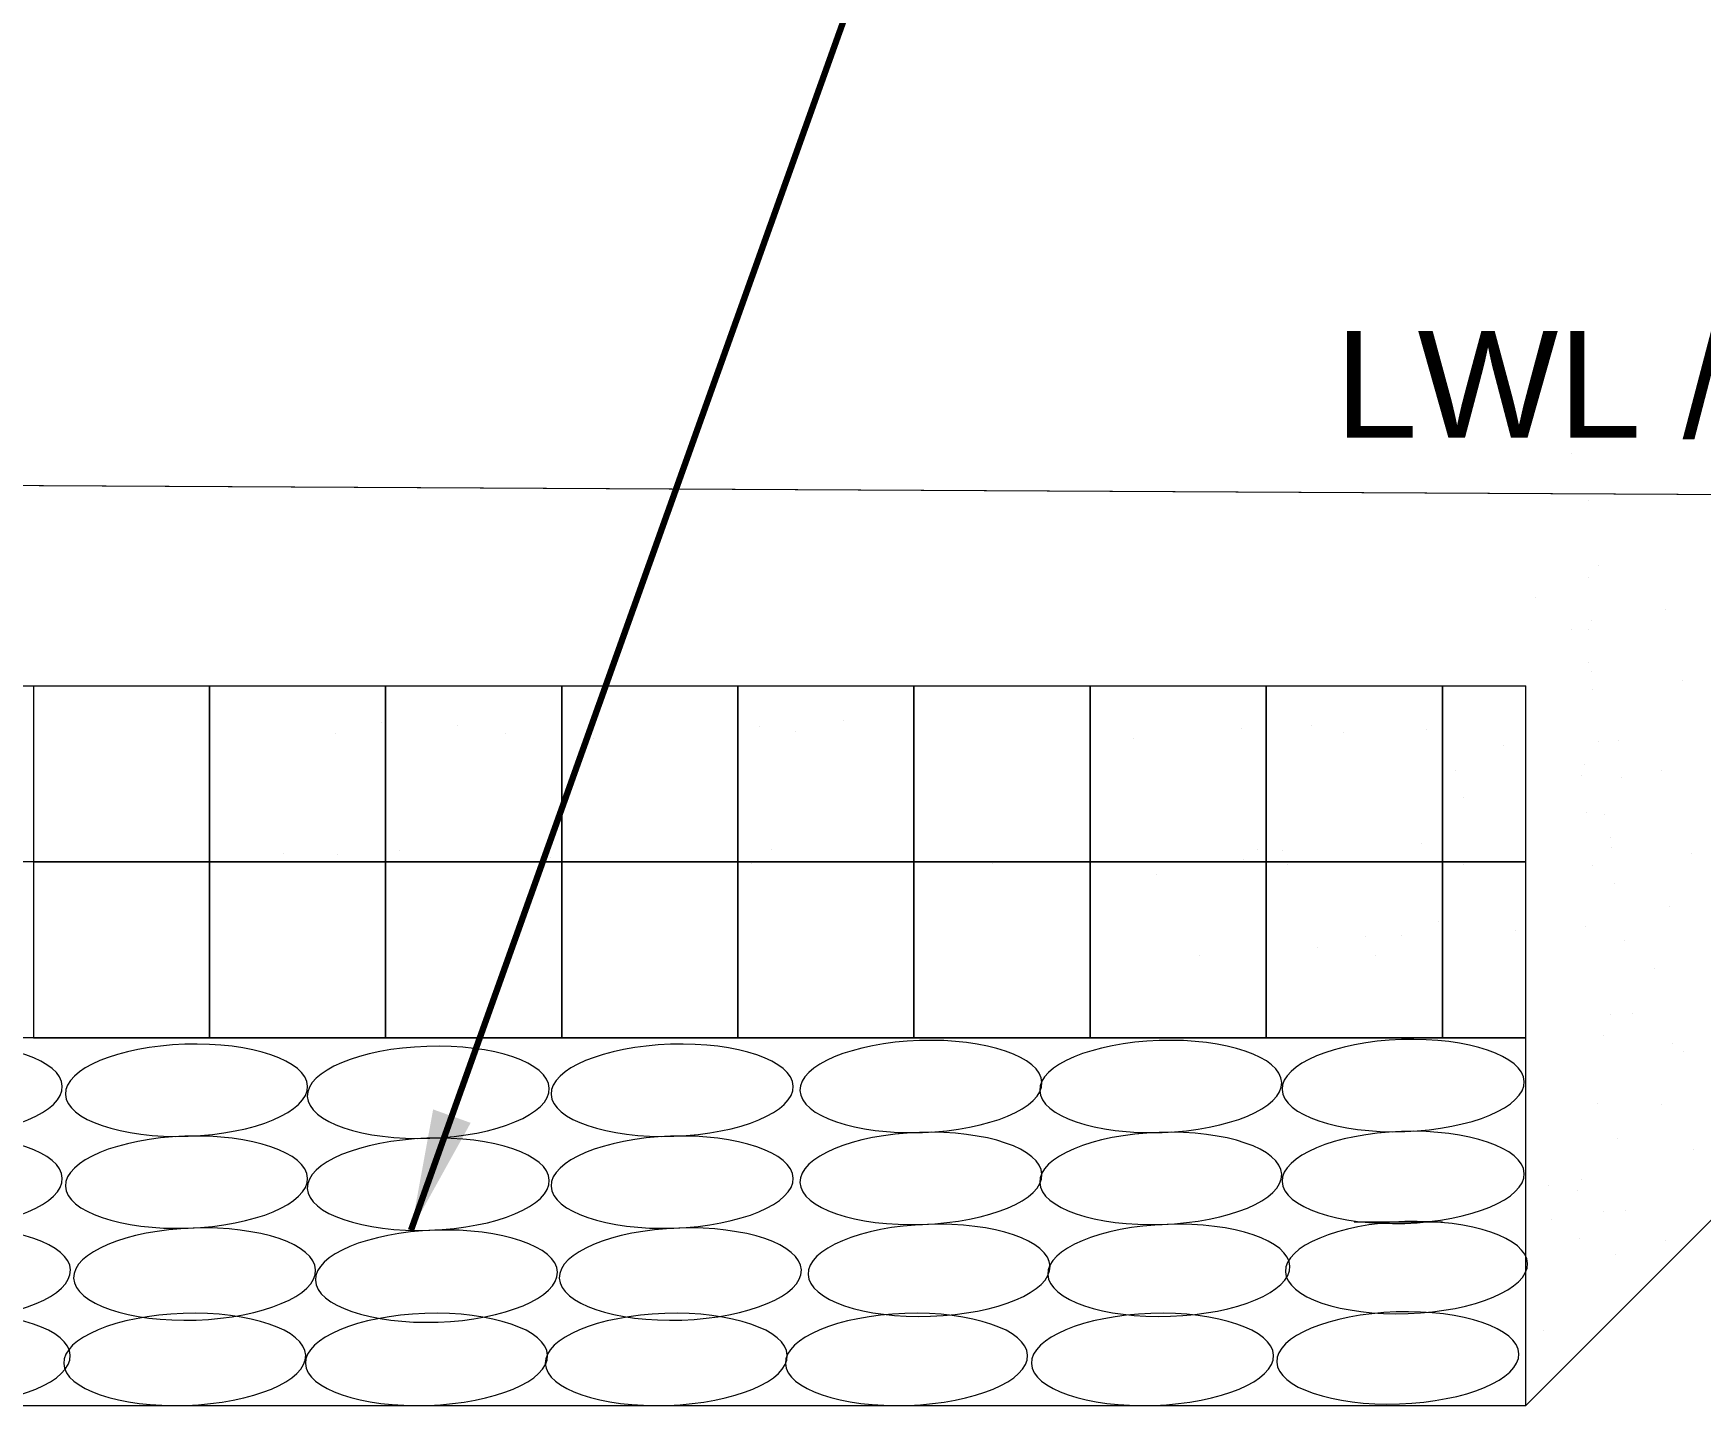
# Model space of a CAD drawing. Header units: inches. Extents: x -8940 to 26362, y -28010 to 990.
# Drawn here: x 4184.61 to 4196.98, y -21348.55 to -21338.35 of the extents above; entities that cross this region are included whole.
import ezdxf

# ---------------------------------------------------------------- set-up
doc = ezdxf.new("R2010")
doc.units = ezdxf.units.IN
doc.header["$MEASUREMENT"] = 0
doc.layers.add('LINE', color=7, linetype='Continuous')
doc.styles.add('Arial-200', font='arial.ttf')
doc.styles.get("Standard").update_dxf_attribs({"font": 'arial.ttf'})
doc.dimstyles.get("Standard").update_dxf_attribs({"dimtxt": 0.18, "dimasz": 0.18, "dimexe": 0.18, "dimexo": 0.0625, "dimgap": 0.09, "dimtad": 0, "dimtih": 1, "dimtoh": 1, "dimdec": 4, "dimzin": 0, "dimdsep": 46, "dimtxsty": 'Standard', "dimcen": 0.09, "dimadec": 0, "dimazin": 0, "dimtfac": 1, "dimtdec": 4, "dimtofl": 0, "dimtmove": 0, "dimatfit": 3, "dimfxl": 1, "dimtolj": 1, "dimtzin": 0, "dimarcsym": 0})

msp = doc.modelspace()

# ---------------------------------------------------------------- linework, layer by layer
at = {"color": 0, "linetype": 'Continuous', "lineweight": 20, "ltscale": 0.5}
for p, q in [((4179.37805, -21343.194607), (4195.686284, -21343.194607)), ((4179.37805, -21343.194607), (4195.686284, -21343.194607)), ((4195.686284, -21345.809449), (4179.8088, -21345.809445)), ((4195.686284, -21345.809449), (4179.8088, -21345.809445))]:
    msp.add_line(p, q, dxfattribs=at)
at = {"linetype": 'ByBlock', "lineweight": 20, "ltscale": 0.5}
for p, q in [((4195.686284, -21345.809445), (4195.686284, -21343.194607)), ((4195.686284, -21345.809445), (4195.686284, -21343.194607)), ((4195.686284, -21348.537255), (4195.686284, -21345.29198)), ((4195.686284, -21348.537255), (4195.686284, -21345.29198))]:
    msp.add_line(p, q, dxfattribs=at)
at = {"layer": 'LINE', "color": 7, "lineweight": 20, "ltscale": 0.5}
for p, q in [((4196.024863, -21341.469634), (4196.024863, -21341.469634)), ((4196.024863, -21341.469634), (4196.024863, -21341.469634)), ((4195.686284, -21348.537255), (4202.419421, -21341.804119)), ((4195.686284, -21348.537255), (4202.419421, -21341.804119)), ((4196.150913, -21341.819608), (4196.150913, -21341.819608)), ((4196.150913, -21341.819608), (4196.150913, -21341.819608)), ((4196.229817, -21342.303739), (4196.229817, -21342.303739)), ((4196.229817, -21342.303739), (4196.229817, -21342.303739)), ((4196.151258, -21342.391998), (4196.151258, -21342.391998)), ((4196.151258, -21342.391998), (4196.151258, -21342.391998)), ((4195.758232, -21342.539409), (4195.758232, -21342.539409)), ((4195.758232, -21342.539409), (4195.758232, -21342.539409)), ((4196.726507, -21342.626274), (4196.726507, -21342.626274)), ((4196.726507, -21342.626274), (4196.726507, -21342.626274)), ((4196.024863, -21342.777054), (4196.024863, -21342.777054)), ((4196.024863, -21342.777054), (4196.024863, -21342.777054)), ((4196.151258, -21342.777322), (4196.151258, -21342.777322)), ((4196.151258, -21342.777322), (4196.151258, -21342.777322)), ((4196.17644, -21342.707634), (4196.17644, -21342.707634)), ((4196.17644, -21342.707634), (4196.17644, -21342.707634)), ((4196.151258, -21343.022265), (4196.151258, -21343.022265)), ((4196.151258, -21343.022265), (4196.151258, -21343.022265)), ((4184.607727, -21343.194607), (4184.607727, -21343.848317)), ((4184.607727, -21343.194607), (4184.607727, -21343.848317)), ((4185.915147, -21343.194607), (4185.915147, -21343.848316)), ((4185.915147, -21343.848317), (4185.915147, -21343.194607)), ((4185.915147, -21343.194607), (4185.915147, -21343.848316)), ((4185.915147, -21343.848317), (4185.915147, -21343.194607)), ((4187.222566, -21343.848317), (4187.222566, -21343.194607)), ((4187.222566, -21343.194607), (4187.222566, -21343.848316)), ((4187.222566, -21343.848317), (4187.222566, -21343.194607)), ((4187.222566, -21343.194607), (4187.222566, -21343.848316)), ((4188.529985, -21343.848317), (4188.529985, -21343.194607)), ((4188.529985, -21343.194607), (4188.529985, -21343.848316)), ((4188.529985, -21343.848317), (4188.529985, -21343.194607)), ((4188.529985, -21343.194607), (4188.529985, -21343.848316)), ((4189.837404, -21343.194607), (4189.837404, -21343.848317)), ((4189.837404, -21343.848317), (4189.837404, -21343.194607)), ((4189.837404, -21343.194607), (4189.837404, -21343.848317)), ((4189.837404, -21343.848317), (4189.837404, -21343.194607)), ((4191.144823, -21343.194607), (4191.144823, -21343.848317)), ((4191.144823, -21343.848317), (4191.144823, -21343.194607)), ((4191.144823, -21343.194607), (4191.144823, -21343.848317)), ((4191.144823, -21343.848317), (4191.144823, -21343.194607)), ((4192.452243, -21343.848317), (4192.452243, -21343.194607)), ((4192.452243, -21343.194607), (4192.452243, -21343.848317)), ((4192.452243, -21343.848317), (4192.452243, -21343.194607)), ((4192.452243, -21343.194607), (4192.452243, -21343.848317)), ((4193.759662, -21343.848317), (4193.759662, -21343.194607)), ((4193.759662, -21343.194607), (4193.759662, -21343.848317)), ((4193.759662, -21343.848317), (4193.759662, -21343.194607)), ((4193.759662, -21343.194607), (4193.759662, -21343.848317)), ((4195.067081, -21343.848317), (4195.067081, -21343.194607)), ((4195.067081, -21343.194607), (4195.067081, -21343.848317)), ((4195.067081, -21343.848317), (4195.067081, -21343.194607)), ((4195.067081, -21343.194607), (4195.067081, -21343.848317)), ((4196.17644, -21343.092958), (4196.17644, -21343.092958)), ((4196.17644, -21343.092958), (4196.17644, -21343.092958)), ((4196.853486, -21343.15955), (4196.853486, -21343.15955)), ((4196.853486, -21343.15955), (4196.853486, -21343.15955)), ((4196.184412, -21343.221571), (4196.184412, -21343.221571)), ((4196.184412, -21343.221571), (4196.184412, -21343.221571)), ((4186.852527, -21343.550311), (4186.852527, -21343.550311)), ((4186.852527, -21343.550311), (4186.852527, -21343.550311)), ((4187.188859, -21343.469282), (4187.188859, -21343.469282)), ((4187.188859, -21343.469282), (4187.188859, -21343.469282)), ((4187.757579, -21343.486968), (4187.757579, -21343.486968)), ((4187.757579, -21343.486968), (4187.757579, -21343.486968)), ((4188.112219, -21343.545884), (4188.112219, -21343.545884)), ((4188.112219, -21343.545884), (4188.112219, -21343.545884)), ((4190.000154, -21343.493935), (4190.000154, -21343.493935)), ((4190.000154, -21343.493935), (4190.000154, -21343.493935)), ((4190.262665, -21343.534616), (4190.262665, -21343.534616)), ((4190.262665, -21343.534616), (4190.262665, -21343.534616)), ((4190.621095, -21343.451817), (4190.621095, -21343.451817)), ((4190.621095, -21343.451817), (4190.621095, -21343.451817)), ((4191.138766, -21343.558836), (4191.138766, -21343.558836)), ((4191.138766, -21343.558836), (4191.138766, -21343.558836)), ((4193.578936, -21343.514373), (4193.578936, -21343.514373)), ((4193.578936, -21343.514373), (4193.578936, -21343.514373)), ((4194.099057, -21343.487982), (4194.099057, -21343.487982)), ((4194.099057, -21343.487982), (4194.099057, -21343.487982)), ((4194.330354, -21343.542612), (4194.330354, -21343.542612)), ((4194.330354, -21343.542612), (4194.330354, -21343.542612)), ((4194.948777, -21343.516448), (4194.948777, -21343.516448)), ((4194.948777, -21343.516448), (4194.948777, -21343.516448)), ((4188.762686, -21343.589131), (4188.762686, -21343.589131)), ((4188.762686, -21343.589131), (4188.762686, -21343.589131)), ((4192.774304, -21343.584627), (4192.774304, -21343.584627)), ((4192.774304, -21343.584627), (4192.774304, -21343.584627)), ((4195.523505, -21343.636911), (4195.523505, -21343.636911)), ((4195.523505, -21343.636911), (4195.523505, -21343.636911)), ((4196.229817, -21343.611158), (4196.229817, -21343.611158)), ((4196.229817, -21343.611158), (4196.229817, -21343.611158)), ((4196.378246, -21343.604678), (4196.378246, -21343.604678)), ((4196.378246, -21343.604678), (4196.378246, -21343.604678)), ((4196.121154, -21343.78065), (4196.121154, -21343.78065)), ((4196.121154, -21343.78065), (4196.121154, -21343.78065)), ((4184.607727, -21343.848317), (4184.607727, -21344.502026)), ((4184.607727, -21343.848317), (4184.607727, -21344.502026)), ((4185.915147, -21343.848316), (4185.915147, -21344.502026)), ((4185.915147, -21343.848316), (4185.915147, -21344.502026)), ((4185.915147, -21344.502026), (4185.915147, -21343.848317)), ((4185.915147, -21344.502026), (4185.915147, -21343.848317)), ((4187.222566, -21343.848316), (4187.222566, -21344.502026)), ((4187.222566, -21343.848316), (4187.222566, -21344.502026)), ((4187.222566, -21344.502026), (4187.222566, -21343.848317)), ((4187.222566, -21344.502026), (4187.222566, -21343.848317)), ((4188.529985, -21343.848316), (4188.529985, -21344.502026)), ((4188.529985, -21343.848316), (4188.529985, -21344.502026)), ((4188.529985, -21344.502026), (4188.529985, -21343.848317)), ((4188.529985, -21344.502026), (4188.529985, -21343.848317)), ((4189.837404, -21343.848317), (4189.837404, -21344.502026)), ((4189.837404, -21344.502026), (4189.837404, -21343.848317)), ((4189.837404, -21343.848317), (4189.837404, -21344.502026)), ((4189.837404, -21344.502026), (4189.837404, -21343.848317)), ((4191.144823, -21343.848317), (4191.144823, -21344.502026)), ((4191.144823, -21344.502026), (4191.144823, -21343.848317)), ((4191.144823, -21343.848317), (4191.144823, -21344.502026)), ((4191.144823, -21344.502026), (4191.144823, -21343.848317)), ((4192.452243, -21344.502026), (4192.452243, -21343.848317)), ((4192.452243, -21343.848317), (4192.452243, -21344.502026)), ((4192.452243, -21344.502026), (4192.452243, -21343.848317)), ((4192.452243, -21343.848317), (4192.452243, -21344.502026)), ((4193.759662, -21344.502026), (4193.759662, -21343.848317)), ((4193.759662, -21343.848317), (4193.759662, -21344.502026)), ((4193.759662, -21344.502026), (4193.759662, -21343.848317)), ((4193.759662, -21343.848317), (4193.759662, -21344.502026)), ((4195.067081, -21344.502026), (4195.067081, -21343.848317)), ((4195.067081, -21343.848317), (4195.067081, -21344.502026)), ((4195.067081, -21344.502026), (4195.067081, -21343.848317)), ((4195.067081, -21343.848317), (4195.067081, -21344.502026)), ((4195.166515, -21343.825196), (4195.166515, -21343.825196)), ((4195.166515, -21343.825196), (4195.166515, -21343.825196)), ((4196.097881, -21343.858369), (4196.097881, -21343.858369)), ((4196.097881, -21343.858369), (4196.097881, -21343.858369)), ((4196.398051, -21343.872651), (4196.398051, -21343.872651)), ((4196.398051, -21343.872651), (4196.398051, -21343.872651)), ((4196.692978, -21343.825771), (4196.692978, -21343.825771)), ((4196.692978, -21343.825771), (4196.692978, -21343.825771)), ((4195.226849, -21344.02352), (4195.226849, -21344.02352)), ((4195.226849, -21344.02352), (4195.226849, -21344.02352)), ((4196.140133, -21344.138988), (4196.140133, -21344.138988)), ((4196.140133, -21344.138988), (4196.140133, -21344.138988)), ((4196.272001, -21344.152944), (4196.272001, -21344.152944)), ((4196.272001, -21344.152944), (4196.272001, -21344.152944)), ((4187.327869, -21344.415141), (4187.327869, -21344.415141)), ((4187.327869, -21344.415141), (4187.327869, -21344.415141)), ((4190.086988, -21344.409415), (4190.086988, -21344.409415)), ((4190.086988, -21344.409415), (4190.086988, -21344.409415)), ((4193.698244, -21344.412748), (4193.698244, -21344.412748)), ((4193.698244, -21344.412748), (4193.698244, -21344.412748)), ((4193.878819, -21344.41987), (4193.878819, -21344.41987)), ((4193.878819, -21344.41987), (4193.878819, -21344.41987)), ((4194.910823, -21344.366334), (4194.910823, -21344.366334)), ((4194.910823, -21344.366334), (4194.910823, -21344.366334)), ((4196.316704, -21344.324902), (4196.316704, -21344.324902)), ((4196.316704, -21344.324902), (4196.316704, -21344.324902)), ((4196.324869, -21344.393896), (4196.324869, -21344.393896)), ((4196.324869, -21344.393896), (4196.324869, -21344.393896)), ((4184.607727, -21344.502026), (4183.954018, -21344.502026)), ((4184.607727, -21344.502026), (4183.954018, -21344.502026)), ((4184.607727, -21344.502026), (4184.607727, -21345.155736)), ((4185.261437, -21344.502026), (4184.607727, -21344.502026)), ((4184.607727, -21344.502026), (4185.261437, -21344.502026)), ((4184.607727, -21344.502026), (4184.607727, -21345.155736)), ((4185.261437, -21344.502026), (4184.607727, -21344.502026)), ((4184.607727, -21344.502026), (4185.261437, -21344.502026)), ((4185.915147, -21344.502026), (4185.261437, -21344.502026)), ((4185.261437, -21344.502026), (4185.915147, -21344.502026)), ((4185.915147, -21344.502026), (4185.261437, -21344.502026)), ((4185.261437, -21344.502026), (4185.915147, -21344.502026)), ((4185.915147, -21344.502026), (4185.915147, -21345.155736)), ((4186.568856, -21344.502026), (4185.915147, -21344.502026)), ((4185.915147, -21345.155736), (4185.915147, -21344.502026)), ((4185.915147, -21344.502026), (4186.568856, -21344.502026)), ((4185.915147, -21344.502026), (4185.915147, -21345.155736)), ((4186.568856, -21344.502026), (4185.915147, -21344.502026)), ((4185.915147, -21345.155736), (4185.915147, -21344.502026)), ((4185.915147, -21344.502026), (4186.568856, -21344.502026)), ((4185.985652, -21344.507578), (4185.985652, -21344.507578)), ((4185.985652, -21344.507578), (4185.985652, -21344.507578)), ((4186.463381, -21344.440131), (4186.463381, -21344.440131)), ((4186.463381, -21344.440131), (4186.463381, -21344.440131)), ((4187.222566, -21344.502026), (4186.568856, -21344.502026)), ((4186.568856, -21344.502026), (4187.222566, -21344.502026)), ((4187.222566, -21344.502026), (4186.568856, -21344.502026)), ((4186.568856, -21344.502026), (4187.222566, -21344.502026)), ((4186.862192, -21344.450286), (4186.862192, -21344.450286)), ((4186.862192, -21344.450286), (4186.862192, -21344.450286)), ((4187.222566, -21345.155736), (4187.222566, -21344.502026)), ((4187.222566, -21344.502026), (4187.222566, -21345.155736)), ((4187.876275, -21344.502026), (4187.222566, -21344.502026)), ((4187.222566, -21344.502026), (4187.876275, -21344.502026)), ((4187.222566, -21345.155736), (4187.222566, -21344.502026)), ((4187.222566, -21344.502026), (4187.222566, -21345.155736)), ((4187.876275, -21344.502026), (4187.222566, -21344.502026)), ((4187.222566, -21344.502026), (4187.876275, -21344.502026)), ((4188.529985, -21344.502026), (4187.876275, -21344.502026)), ((4187.876275, -21344.502026), (4188.529985, -21344.502026)), ((4188.529985, -21344.502026), (4187.876275, -21344.502026)), ((4187.876275, -21344.502026), (4188.529985, -21344.502026)), ((4188.443579, -21344.466659), (4188.443579, -21344.466659)), ((4188.443579, -21344.466659), (4188.443579, -21344.466659)), ((4188.529985, -21345.155736), (4188.529985, -21344.502026)), ((4188.529985, -21344.502026), (4188.529985, -21345.155736)), ((4189.183695, -21344.502026), (4188.529985, -21344.502026)), ((4188.529985, -21344.502026), (4189.183695, -21344.502026)), ((4188.529985, -21345.155736), (4188.529985, -21344.502026)), ((4188.529985, -21344.502026), (4188.529985, -21345.155736)), ((4189.183695, -21344.502026), (4188.529985, -21344.502026)), ((4188.529985, -21344.502026), (4189.183695, -21344.502026)), ((4189.837404, -21344.502026), (4189.183695, -21344.502026)), ((4189.183695, -21344.502026), (4189.837404, -21344.502026)), ((4189.837404, -21344.502026), (4189.183695, -21344.502026)), ((4189.183695, -21344.502026), (4189.837404, -21344.502026)), ((4189.837404, -21344.502026), (4189.837404, -21345.155736)), ((4190.491114, -21344.502026), (4189.837404, -21344.502026)), ((4189.837404, -21345.155736), (4189.837404, -21344.502026)), ((4189.837404, -21344.502026), (4190.491114, -21344.502026)), ((4189.837404, -21344.502026), (4189.837404, -21345.155736)), ((4190.491114, -21344.502026), (4189.837404, -21344.502026)), ((4189.837404, -21345.155736), (4189.837404, -21344.502026)), ((4189.837404, -21344.502026), (4190.491114, -21344.502026)), ((4189.935998, -21344.51562), (4189.935998, -21344.51562)), ((4189.935998, -21344.51562), (4189.935998, -21344.51562)), ((4191.144823, -21344.502026), (4190.491114, -21344.502026)), ((4190.491114, -21344.502026), (4191.144823, -21344.502026)), ((4191.144823, -21344.502026), (4190.491114, -21344.502026)), ((4190.491114, -21344.502026), (4191.144823, -21344.502026)), ((4191.144823, -21344.502026), (4191.144823, -21345.155736)), ((4191.798533, -21344.502026), (4191.144823, -21344.502026)), ((4191.144823, -21345.155736), (4191.144823, -21344.502026)), ((4191.144823, -21344.502026), (4191.798533, -21344.502026)), ((4191.144823, -21344.502026), (4191.144823, -21345.155736)), ((4191.798533, -21344.502026), (4191.144823, -21344.502026)), ((4191.144823, -21345.155736), (4191.144823, -21344.502026)), ((4191.144823, -21344.502026), (4191.798533, -21344.502026)), ((4191.72483, -21344.515007), (4191.72483, -21344.515007)), ((4191.72483, -21344.515007), (4191.72483, -21344.515007)), ((4192.452243, -21344.502026), (4191.798533, -21344.502026)), ((4191.798533, -21344.502026), (4192.452243, -21344.502026)), ((4192.452243, -21344.502026), (4191.798533, -21344.502026)), ((4191.798533, -21344.502026), (4192.452243, -21344.502026)), ((4192.452243, -21345.155736), (4192.452243, -21344.502026)), ((4192.452243, -21344.502026), (4192.452243, -21345.155736)), ((4193.105952, -21344.502026), (4192.452243, -21344.502026)), ((4192.452243, -21344.502026), (4193.105952, -21344.502026)), ((4192.452243, -21345.155736), (4192.452243, -21344.502026)), ((4192.452243, -21344.502026), (4192.452243, -21345.155736)), ((4193.105952, -21344.502026), (4192.452243, -21344.502026)), ((4192.452243, -21344.502026), (4193.105952, -21344.502026)), ((4193.759662, -21344.502026), (4193.105952, -21344.502026)), ((4193.105952, -21344.502026), (4193.759662, -21344.502026)), ((4193.759662, -21344.502026), (4193.105952, -21344.502026)), ((4193.105952, -21344.502026), (4193.759662, -21344.502026)), ((4193.588722, -21344.484183), (4193.588722, -21344.484183)), ((4193.588722, -21344.484183), (4193.588722, -21344.484183)), ((4193.759662, -21345.155736), (4193.759662, -21344.502026)), ((4193.759662, -21344.502026), (4193.759662, -21345.155736)), ((4194.413371, -21344.502026), (4193.759662, -21344.502026)), ((4193.759662, -21344.502026), (4194.413371, -21344.502026)), ((4193.759662, -21345.155736), (4193.759662, -21344.502026)), ((4193.759662, -21344.502026), (4193.759662, -21345.155736)), ((4194.413371, -21344.502026), (4193.759662, -21344.502026)), ((4193.759662, -21344.502026), (4194.413371, -21344.502026)), ((4193.914913, -21344.522175), (4193.914913, -21344.522175)), ((4193.914913, -21344.522175), (4193.914913, -21344.522175)), ((4195.067081, -21344.502026), (4194.413371, -21344.502026)), ((4194.413371, -21344.502026), (4195.067081, -21344.502026)), ((4195.067081, -21344.502026), (4194.413371, -21344.502026)), ((4194.413371, -21344.502026), (4195.067081, -21344.502026)), ((4195.067081, -21345.155736), (4195.067081, -21344.502026)), ((4195.067081, -21344.502026), (4195.067081, -21345.155736)), ((4195.686284, -21344.502026), (4195.067081, -21344.502026)), ((4195.067081, -21344.502026), (4195.686284, -21344.502026)), ((4195.067081, -21345.155736), (4195.067081, -21344.502026)), ((4195.067081, -21344.502026), (4195.067081, -21345.155736)), ((4195.686284, -21344.502026), (4195.067081, -21344.502026)), ((4195.067081, -21344.502026), (4195.686284, -21344.502026)), ((4195.222332, -21344.522175), (4195.222332, -21344.522175)), ((4195.222332, -21344.522175), (4195.222332, -21344.522175)), ((4196.184412, -21344.528991), (4196.184412, -21344.528991)), ((4196.184412, -21344.528991), (4196.184412, -21344.528991)), ((4196.913443, -21344.440862), (4196.913443, -21344.440862)), ((4196.913443, -21344.440862), (4196.913443, -21344.440862)), ((4192.942097, -21344.592919), (4192.942097, -21344.592919)), ((4192.942097, -21344.592919), (4192.942097, -21344.592919)), ((4196.344673, -21344.66187), (4196.344673, -21344.66187)), ((4196.344673, -21344.66187), (4196.344673, -21344.66187)), ((4196.750187, -21344.834504), (4196.750187, -21344.834504)), ((4196.750187, -21344.834504), (4196.750187, -21344.834504)), ((4194.762395, -21345.049967), (4194.762395, -21345.049967)), ((4194.762395, -21345.049967), (4194.762395, -21345.049967)), ((4195.036917, -21344.948197), (4195.036917, -21344.948197)), ((4195.036917, -21344.948197), (4195.036917, -21344.948197)), ((4195.611408, -21345.012898), (4195.611408, -21345.012898)), ((4195.611408, -21345.012898), (4195.611408, -21345.012898)), ((4196.131035, -21344.97977), (4196.131035, -21344.97977)), ((4196.131035, -21344.97977), (4196.131035, -21344.97977)), ((4184.607727, -21345.155736), (4184.607727, -21345.809445)), ((4184.607727, -21345.155736), (4184.607727, -21345.809445)), ((4185.915147, -21345.155736), (4185.915147, -21345.809445)), ((4185.915147, -21345.809445), (4185.915147, -21345.155736)), ((4185.915147, -21345.155736), (4185.915147, -21345.809445)), ((4185.915147, -21345.809445), (4185.915147, -21345.155736)), ((4187.222566, -21345.809445), (4187.222566, -21345.155736)), ((4187.222566, -21345.155736), (4187.222566, -21345.809445)), ((4187.222566, -21345.809445), (4187.222566, -21345.155736)), ((4187.222566, -21345.155736), (4187.222566, -21345.809445)), ((4188.529985, -21345.809445), (4188.529985, -21345.155736)), ((4188.529985, -21345.155736), (4188.529985, -21345.809445)), ((4188.529985, -21345.809445), (4188.529985, -21345.155736)), ((4188.529985, -21345.155736), (4188.529985, -21345.809445)), ((4189.837404, -21345.155736), (4189.837404, -21345.809446)), ((4189.837404, -21345.809445), (4189.837404, -21345.155736)), ((4189.837404, -21345.155736), (4189.837404, -21345.809446)), ((4189.837404, -21345.809445), (4189.837404, -21345.155736)), ((4191.144823, -21345.155736), (4191.144823, -21345.809446)), ((4191.144823, -21345.809446), (4191.144823, -21345.155736)), ((4191.144823, -21345.155736), (4191.144823, -21345.809446)), ((4191.144823, -21345.809446), (4191.144823, -21345.155736)), ((4192.452243, -21345.809446), (4192.452243, -21345.155736)), ((4192.452243, -21345.155736), (4192.452243, -21345.809446)), ((4192.452243, -21345.809446), (4192.452243, -21345.155736)), ((4192.452243, -21345.155736), (4192.452243, -21345.809446)), ((4193.759662, -21345.809446), (4193.759662, -21345.155736)), ((4193.759662, -21345.155736), (4193.759662, -21345.809445)), ((4193.759662, -21345.809446), (4193.759662, -21345.155736)), ((4193.759662, -21345.155736), (4193.759662, -21345.809445)), ((4194.14133, -21345.137704), (4194.14133, -21345.137704)), ((4194.14133, -21345.137704), (4194.14133, -21345.137704)), ((4194.49976, -21345.054905), (4194.49976, -21345.054905)), ((4194.49976, -21345.054905), (4194.49976, -21345.054905)), ((4195.067081, -21345.809446), (4195.067081, -21345.155736)), ((4195.067081, -21345.155736), (4195.067081, -21345.809445)), ((4195.067081, -21345.809446), (4195.067081, -21345.155736)), ((4195.067081, -21345.155736), (4195.067081, -21345.809445)), ((4196.41781, -21345.086783), (4196.41781, -21345.086783)), ((4196.41781, -21345.086783), (4196.41781, -21345.086783)), ((4193.261204, -21345.199327), (4193.261204, -21345.199327)), ((4193.261204, -21345.199327), (4193.261204, -21345.199327)), ((4194.568623, -21345.199327), (4194.568623, -21345.199327)), ((4194.568623, -21345.199327), (4194.568623, -21345.199327)), ((4196.639601, -21345.292142), (4196.639601, -21345.292142)), ((4196.639601, -21345.292142), (4196.639601, -21345.292142)), ((4196.316704, -21345.632321), (4196.316704, -21345.632321)), ((4196.316704, -21345.632321), (4196.316704, -21345.632321)), ((4196.479976, -21345.625193), (4196.479976, -21345.625193)), ((4196.479976, -21345.625193), (4196.479976, -21345.625193)), ((4196.263327, -21345.791273), (4196.263327, -21345.791273)), ((4196.263327, -21345.791273), (4196.263327, -21345.791273)), ((4184.607727, -21345.809445), (4185.261437, -21345.809445)), ((4184.607727, -21345.809445), (4185.261437, -21345.809445)), ((4185.261437, -21345.809445), (4185.915147, -21345.809445)), ((4185.261437, -21345.809445), (4185.915147, -21345.809445)), ((4185.915147, -21345.809445), (4186.568856, -21345.809445)), ((4185.915147, -21345.809445), (4186.568856, -21345.809445)), ((4186.568856, -21345.809445), (4187.222566, -21345.809445)), ((4186.568856, -21345.809445), (4187.222566, -21345.809445)), ((4187.222566, -21345.809445), (4187.876275, -21345.809445)), ((4187.222566, -21345.809445), (4187.876275, -21345.809445)), ((4187.876275, -21345.809445), (4188.529985, -21345.809445)), ((4187.876275, -21345.809445), (4188.529985, -21345.809445)), ((4188.529985, -21345.809445), (4189.183695, -21345.809445)), ((4188.529985, -21345.809445), (4189.183695, -21345.809445)), ((4189.183695, -21345.809445), (4189.837404, -21345.809445)), ((4189.183695, -21345.809445), (4189.837404, -21345.809445)), ((4189.837404, -21345.809446), (4190.491114, -21345.809446)), ((4189.837404, -21345.809446), (4190.491114, -21345.809446)), ((4190.491114, -21345.809446), (4191.144823, -21345.809446)), ((4190.491114, -21345.809446), (4191.144823, -21345.809446)), ((4191.144823, -21345.809446), (4191.798533, -21345.809446)), ((4191.144823, -21345.809446), (4191.798533, -21345.809446)), ((4191.798533, -21345.809446), (4192.452243, -21345.809446)), ((4191.798533, -21345.809446), (4192.452243, -21345.809446)), ((4192.452243, -21345.809446), (4193.105952, -21345.809446)), ((4192.452243, -21345.809446), (4193.105952, -21345.809446)), ((4193.105952, -21345.809445), (4193.759662, -21345.809446)), ((4193.105952, -21345.809445), (4193.759662, -21345.809446)), ((4193.759662, -21345.809445), (4195.085603, -21345.809446)), ((4193.759662, -21345.809445), (4195.085603, -21345.809446)), ((4195.067081, -21345.809445), (4195.686284, -21345.809449)), ((4195.067081, -21345.809445), (4195.686284, -21345.809449)), ((4196.778387, -21345.849668), (4196.778387, -21345.849668)), ((4196.778387, -21345.849668), (4196.778387, -21345.849668)), ((4196.860065, -21345.907233), (4196.860065, -21345.907233)), ((4196.860065, -21345.907233), (4196.860065, -21345.907233)), ((4196.218623, -21346.296467), (4196.218623, -21346.296467)), ((4196.218623, -21346.296467), (4196.218623, -21346.296467)), ((4196.69681, -21346.300875), (4196.69681, -21346.300875)), ((4196.69681, -21346.300875), (4196.69681, -21346.300875)), ((4196.364433, -21346.553154), (4196.364433, -21346.553154)), ((4196.364433, -21346.553154), (4196.364433, -21346.553154)), ((4196.932551, -21346.637519), (4196.932551, -21346.637519)), ((4196.932551, -21346.637519), (4196.932551, -21346.637519)), ((4195.852975, -21346.905596), (4195.852975, -21346.905596)), ((4195.852975, -21346.905596), (4195.852975, -21346.905596)), ((4196.097881, -21346.858532), (4196.097881, -21346.858532)), ((4196.097881, -21346.858532), (4196.097881, -21346.858532)), ((4196.067777, -21346.939764), (4196.067777, -21346.939764)), ((4196.067777, -21346.939764), (4196.067777, -21346.939764)), ((4196.263327, -21347.098692), (4196.263327, -21347.098692)), ((4196.263327, -21347.098692), (4196.263327, -21347.098692)), ((4196.426599, -21347.091564), (4196.426599, -21347.091564)), ((4196.426599, -21347.091564), (4196.426599, -21347.091564)), ((4194.413371, -21347.174979), (4195.067081, -21347.174979)), ((4194.413371, -21347.174979), (4195.067081, -21347.174979)), ((4195.878554, -21347.16029), (4195.878554, -21347.16029)), ((4195.878554, -21347.16029), (4195.878554, -21347.16029)), ((4196.086756, -21347.298103), (4196.086756, -21347.298103)), ((4196.086756, -21347.298103), (4196.086756, -21347.298103)), ((4196.72501, -21347.316039), (4196.72501, -21347.316039)), ((4196.72501, -21347.316039), (4196.72501, -21347.316039)), ((4196.353334, -21347.41657), (4196.353334, -21347.41657)), ((4196.353334, -21347.41657), (4196.353334, -21347.41657)), ((4195.82076, -21347.983645), (4195.82076, -21347.983645)), ((4195.82076, -21347.983645), (4195.82076, -21347.983645)), ((4182.434325, -21348.537255), (4195.686284, -21348.537255)), ((4182.434325, -21348.537255), (4195.686284, -21348.537255))]:
    msp.add_line(p, q, dxfattribs=at)
for points in [[(4202.419421, -21341.804119), (4156.20709, -21341.559509)], [(4202.419421, -21341.804119), (4162.202229, -21341.591243)]]:
    msp.add_lwpolyline(points, dxfattribs=at)
at = {"layer": 'LINE', "color": 7, "lineweight": 20, "ltscale": 0.5, "extrusion": (0, 0, -1)}
for centre in [(4183.924491, -21346.197841), (4183.924491, -21346.197841), (4185.744654, -21346.197841), (4185.744654, -21346.197841), (4187.539636, -21346.213301), (4187.539636, -21346.213301), (4189.350093, -21346.197841), (4189.350093, -21346.197841), (4191.196764, -21346.169956), (4191.196764, -21346.169956), (4192.976277, -21346.169956), (4192.976277, -21346.169956), (4194.776315, -21346.162843), (4194.776315, -21346.162843), (4183.924491, -21346.880226), (4183.924491, -21346.880226), (4185.744654, -21346.880226), (4185.744654, -21346.880226), (4187.539636, -21346.895685), (4187.539636, -21346.895685), (4189.350093, -21346.880226), (4189.350093, -21346.880226), (4191.196764, -21346.85234), (4191.196764, -21346.85234), (4192.976277, -21346.85234), (4192.976277, -21346.85234), (4194.776315, -21346.845227), (4194.776315, -21346.845227), (4194.80065, -21347.51443), (4194.80065, -21347.51443), (4183.984829, -21347.56242), (4183.984829, -21347.56242), (4185.804992, -21347.56242), (4185.804992, -21347.56242), (4187.599975, -21347.577879), (4187.599975, -21347.577879), (4189.410432, -21347.56242), (4189.410432, -21347.56242), (4191.257102, -21347.534534), (4191.257102, -21347.534534), (4193.036615, -21347.534534), (4193.036615, -21347.534534), (4183.982938, -21348.196063), (4183.982938, -21348.196063), (4185.731498, -21348.196063), (4185.731498, -21348.196063), (4187.526481, -21348.196063), (4187.526481, -21348.196063), (4189.305994, -21348.196063), (4189.305994, -21348.196063), (4191.089556, -21348.196063), (4191.089556, -21348.196063), (4192.915488, -21348.196063), (4192.915488, -21348.196063), (4194.736256, -21348.184893), (4194.736256, -21348.184893)]:
    msp.add_ellipse(centre, major_axis=(-0.898346, -0.030541), ratio=0.379800122, dxfattribs=at)

# ---------------------------------------------------------------- texts
at = {"layer": 'LINE', "color": 7, "lineweight": 20, "ltscale": 0.5, "style": 'Arial-200'}
msp.add_text('LWL / EGL.', height=0.7923753, dxfattribs=at).set_placement((4194.267345, -21341.35391))
msp.add_text('LWL / EGL.', height=0.7923753, dxfattribs=at).set_placement((4194.267345, -21341.35391))

# ---------------------------------------------------------------- leaders
at = {"layer": 'LINE', "color": 7, "lineweight": 20, "ltscale": 0.5}
msp.add_leader([(4187.411683, -21347.237483), (4193.978933, -21328.87637), (4196.983155, -21328.962127)], dimstyle='Standard', override={"dimtxt": 1.2, "dimasz": 0.9, "dimclrd": 7, "dimclre": 7, "dimclrt": 7, "dimlwd": 65535, "dimlwe": 65535}, dxfattribs=at)
msp.add_leader([(4187.411683, -21347.237483), (4193.978933, -21328.87637), (4196.983155, -21328.962127)], dimstyle='Standard', override={"dimtxt": 1.2, "dimasz": 0.9, "dimclrd": 7, "dimclre": 7, "dimclrt": 7, "dimlwd": 65535, "dimlwe": 65535}, dxfattribs=at)

doc.saveas('drawing.dxf')
